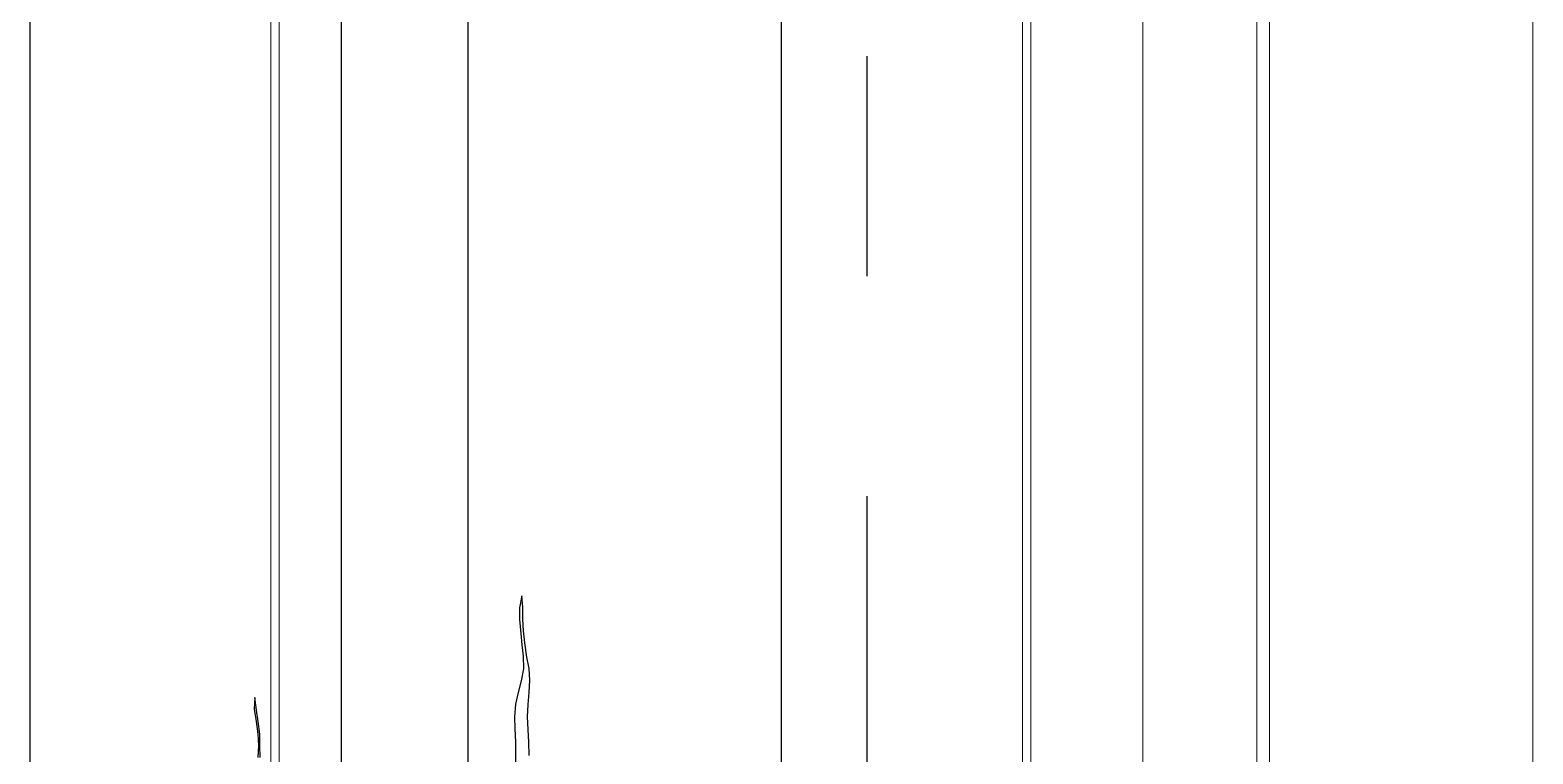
# Model space of a CAD drawing. Header units: metres. Extents: x -58 to 722, y -1100 to 345.
# Drawn here: x 26.611 to 27.464, y 110.45 to 110.861 of the extents above; entities that cross this region are included whole.
import ezdxf

# ---------------------------------------------------------------- set-up
doc = ezdxf.new("R2010")
doc.units = ezdxf.units.M
doc.header["$MEASUREMENT"] = 0
doc.linetypes.add('CENTER2', pattern=[1.125, 0.75, -0.125, 0.125, -0.125])
doc.linetypes.add('CENTERX2', pattern=[4, 2.5, -0.5, 0.5, -0.5])
doc.layers.add('FSR_ARQ_002MURO', color=150, linetype='Continuous', lineweight=30)
doc.layers.add('FSR_ARQ_013VENTANAS', color=4, linetype='Continuous', lineweight=5)
for name, color, linetype in [('FSR_ARQ_005VEGETACION', 64, 'Continuous'), ('FSR_ARQ_016EJES', 135, 'CENTER2'), ('FSR_ARQ_29PERFILES ACERO', 143, 'Continuous')]:
    doc.layers.add(name, color=color, linetype=linetype)

# ---------------------------------------------------------------- blocks, each defined once
blk = doc.blocks.new('arbustos 01')
at = {"layer": 'FSR_ARQ_005VEGETACION', "color": 103}
for p, q in [((189.08583, -31.15973), (189.08644, -31.15255)), ((189.08644, -31.15255), (189.08787, -31.1601)), ((189.08528, -31.17459), (189.08572, -31.16725)), ((189.08572, -31.16725), (189.08583, -31.15973)), ((189.08777, -31.16745), (189.08697, -31.17633)), ((189.08787, -31.1601), (189.08777, -31.16745)), ((189.08449, -31.18228), (189.08528, -31.17459)), ((189.08697, -31.17633), (189.08636, -31.1835)), ((189.08318, -31.19115), (189.08449, -31.18228)), ((189.08636, -31.1835), (189.08558, -31.19067)), ((189.08188, -31.19848), (189.08318, -31.19115)), ((189.08558, -31.19067), (189.0853, -31.19853)), ((189.08127, -31.20566), (189.08188, -31.19848)), ((189.08168, -31.21353), (189.08127, -31.20566)), ((189.0853, -31.19853), (189.0869, -31.20625)), ((189.08243, -31.22106), (189.08168, -31.21353)), ((189.0869, -31.20625), (189.08869, -31.21345)), ((189.08869, -31.21345), (189.0903, -31.221)), ((189.08284, -31.22893), (189.08243, -31.22106)), ((189.0903, -31.221), (189.09104, -31.22887)), ((189.25258, -31.23192), (189.2537, -31.22476)), ((189.2537, -31.22476), (189.25484, -31.21673)), ((189.25508, -31.22409), (189.25395, -31.23194)), ((189.25484, -31.21673), (189.25508, -31.22409)), ((189.08238, -31.23696), (189.08284, -31.22893)), ((189.09104, -31.22887), (189.09077, -31.23639)), ((189.25162, -31.23977), (189.25258, -31.23192)), ((189.25395, -31.23194), (189.25282, -31.23962)), ((189.08194, -31.24482), (189.08238, -31.23696)), ((189.09077, -31.23639), (189.09049, -31.2446)), ((189.25152, -31.24695), (189.25162, -31.23977)), ((189.25282, -31.23962), (189.25254, -31.24714)), ((189.08182, -31.2532), (189.08194, -31.24482)), ((189.09049, -31.2446), (189.09039, -31.25212)), ((189.09039, -31.25212), (189.09046, -31.25947)), ((189.25142, -31.25448), (189.25152, -31.24695)), ((189.25254, -31.24714), (189.25296, -31.2545))]:
    blk.add_line(p, q, dxfattribs=at)

msp = doc.modelspace()

# ---------------------------------------------------------------- linework, layer by layer
at = {"layer": 'FSR_ARQ_002MURO', "lineweight": 0}
for p, q in [((26.74798, 109.70149), (26.74798, 111.65149)), ((26.75267, 109.70149), (26.75267, 111.65149)), ((27.17442, 109.70149), (27.17442, 111.65149)), ((27.17911, 109.70149), (27.17911, 111.65149))]:
    msp.add_line(p, q, dxfattribs=at)
at = {"layer": 'FSR_ARQ_013VENTANAS', "ltscale": 0.01}
for p, q in [((27.24275, 109.70149), (27.24275, 111.65149)), ((27.31455, 109.70149), (27.31455, 111.65149)), ((27.46413, 109.70149), (27.46413, 111.65149)), ((27.30748, 109.70149), (27.30748, 111.64441))]:
    msp.add_line(p, q, dxfattribs=at)
at = {"layer": 'FSR_ARQ_016EJES', "linetype": 'CENTERX2', "ltscale": 0.25}
msp.add_line((27.08635, 103.97149), (27.08635, 115.38307), dxfattribs=at)
at = {"layer": 'FSR_ARQ_29PERFILES ACERO', "linetype": 'ByBlock'}
for p, q in [((26.61125, 109.70149), (26.61125, 111.65149)), ((26.78803, 109.70149), (26.78803, 111.65149)), ((26.85982, 109.70149), (26.85982, 111.65149)), ((27.03769, 109.70149), (27.03769, 111.65149))]:
    msp.add_line(p, q, dxfattribs=at)

# ---------------------------------------------------------------- block references
at = {"layer": 'FSR_ARQ_005VEGETACION', "xscale": -0.9, "yscale": 0.9, "zscale": 0.9}
msp.add_blockref('arbustos 01', (197.06809, 138.57711), dxfattribs=at)

doc.saveas('drawing.dxf')
